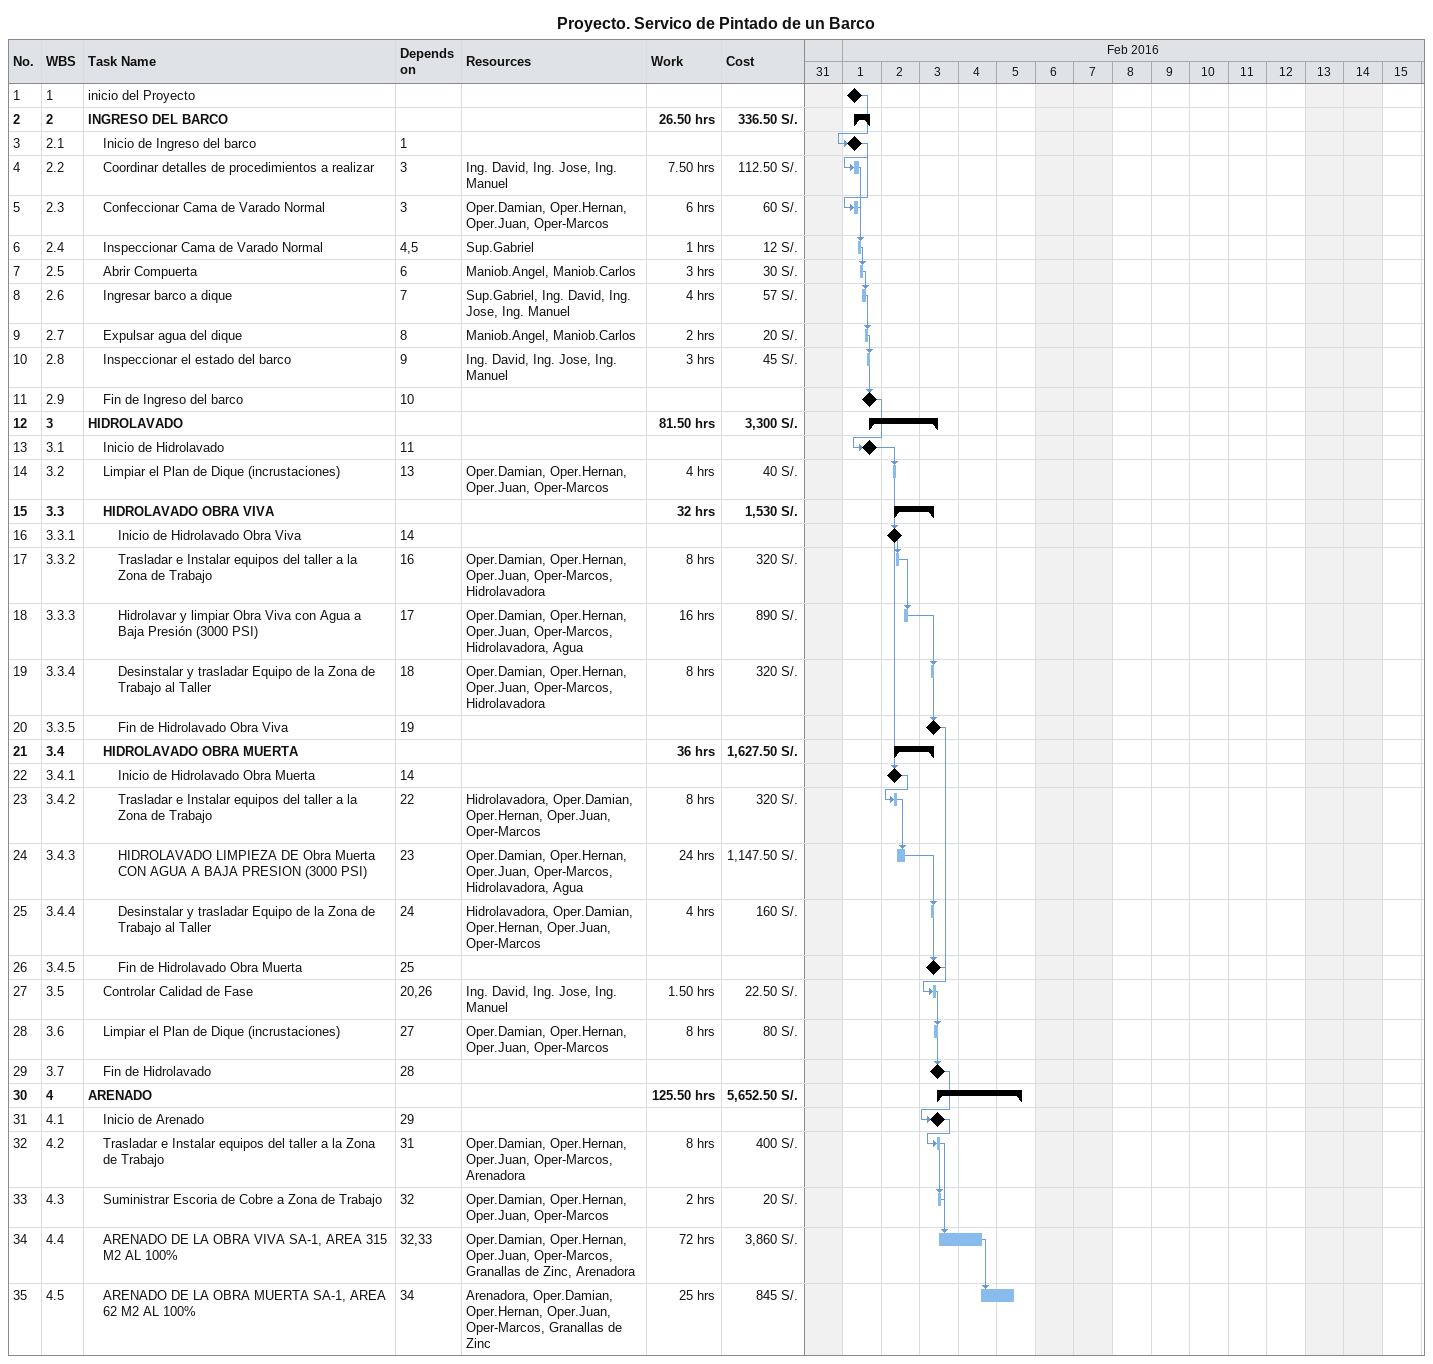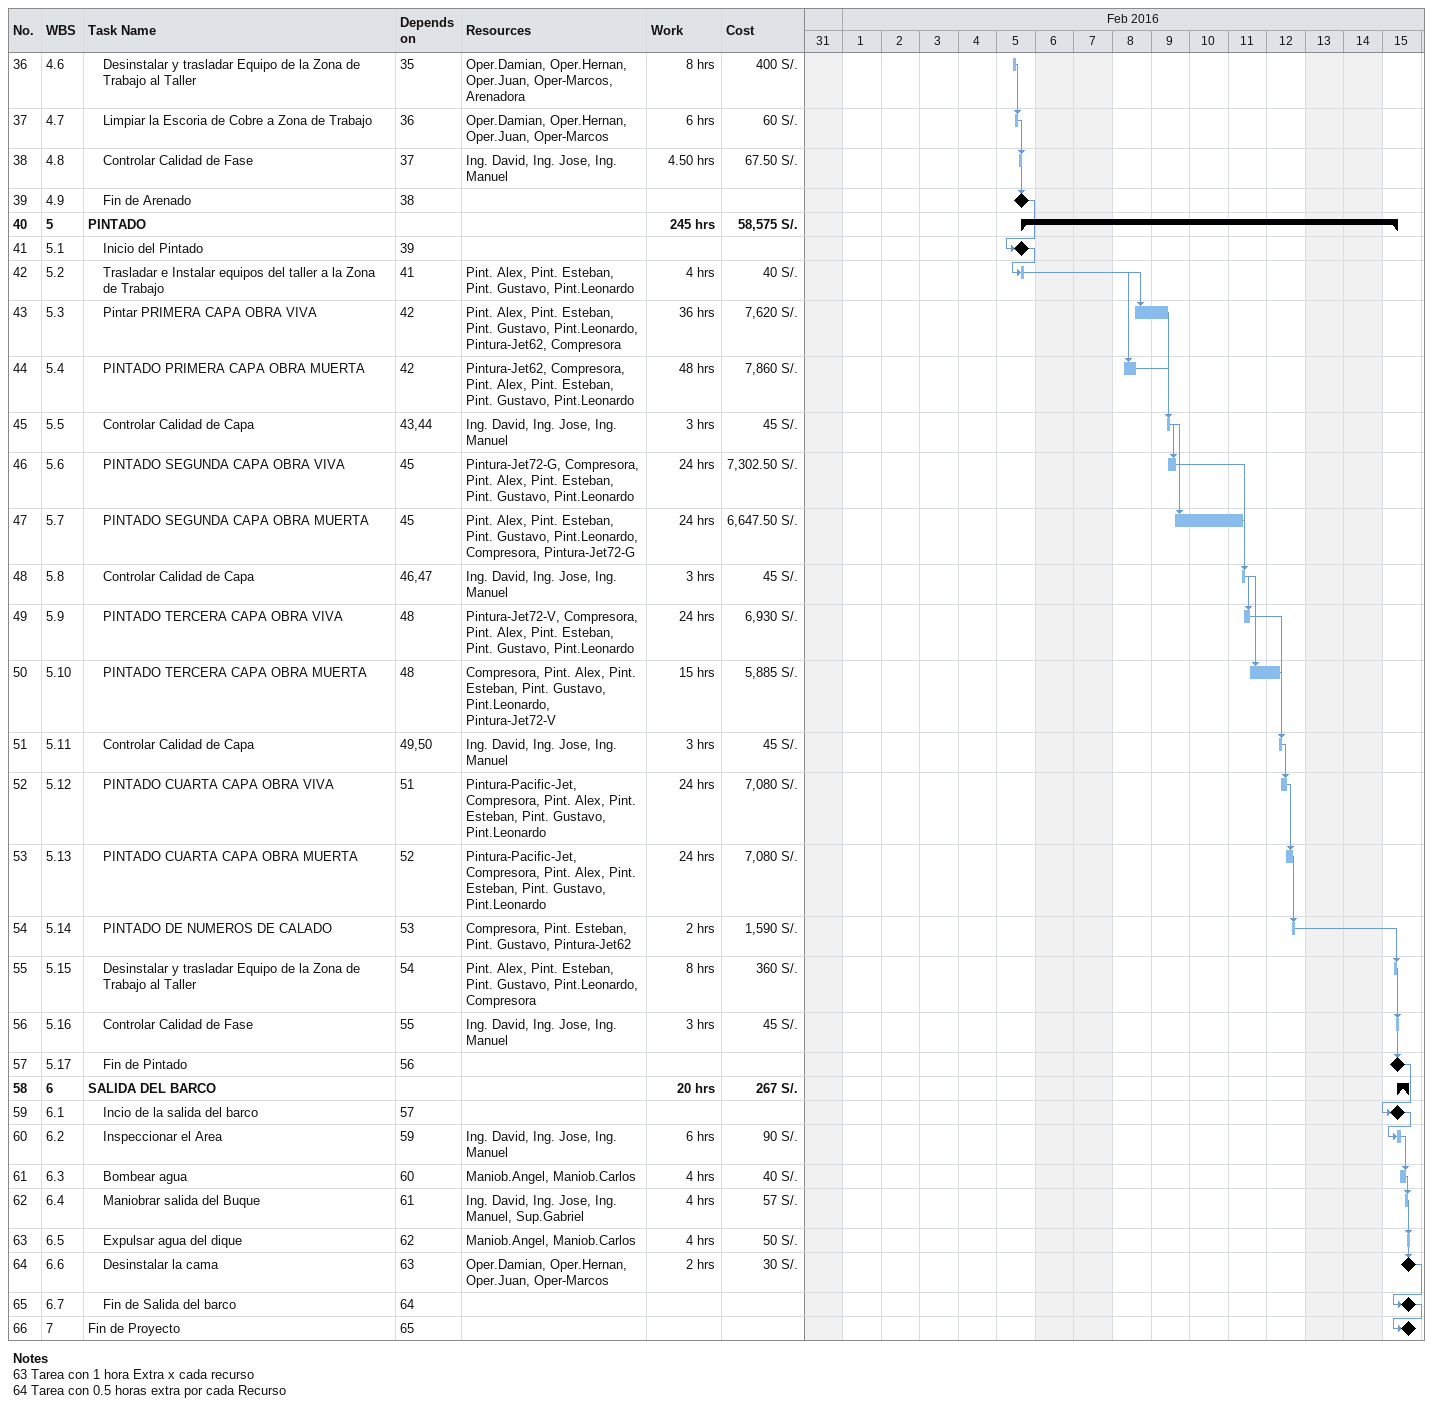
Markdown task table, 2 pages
Proyecto. Servico de Pintado de un Barco

| ID | WBS | Task | Start | Finish | Predecessors | Resources | Work (h) | Cost (S/.) |
|---|---|---|---|---|---|---|---|---|
| 1 | 1 | inicio del Proyecto (milestone) | 2016-02-01 | 2016-02-01 |  |  |  |  |
| 2 | 2 | **INGRESO DEL BARCO** | 2016-02-01 | 2016-02-01 |  |  | 26.50 | 336.50 |
| 3 | 2.1 | Inicio de Ingreso del barco (milestone) | 2016-02-01 | 2016-02-01 | 1 |  |  |  |
| 4 | 2.2 | Coordinar detalles de procedimientos a realizar | 2016-02-01 | 2016-02-01 | 3 | Ing. David, Ing. Jose, Ing. Manuel | 7.50 | 112.50 |
| 5 | 2.3 | Confeccionar Cama de Varado Normal | 2016-02-01 | 2016-02-01 | 3 | Oper.Damian, Oper.Hernan, Oper.Juan, Oper-Marcos | 6 | 60 |
| 6 | 2.4 | Inspeccionar Cama de Varado Normal | 2016-02-01 | 2016-02-01 | 4, 5 | Sup.Gabriel | 1 | 12 |
| 7 | 2.5 | Abrir Compuerta | 2016-02-01 | 2016-02-01 | 6 | Maniob.Angel, Maniob.Carlos | 3 | 30 |
| 8 | 2.6 | Ingresar barco a dique | 2016-02-01 | 2016-02-01 | 7 | Sup.Gabriel, Ing. David, Ing. Jose, Ing. Manuel | 4 | 57 |
| 9 | 2.7 | Expulsar agua del dique | 2016-02-01 | 2016-02-01 | 8 | Maniob.Angel, Maniob.Carlos | 2 | 20 |
| 10 | 2.8 | Inspeccionar el estado del barco | 2016-02-01 | 2016-02-01 | 9 | Ing. David, Ing. Jose, Ing. Manuel | 3 | 45 |
| 11 | 2.9 | Fin de Ingreso del barco (milestone) | 2016-02-01 | 2016-02-01 | 10 |  |  |  |
| 12 | 3 | **HIDROLAVADO** | 2016-02-01 | 2016-02-03 |  |  | 81.50 | 3300 |
| 13 | 3.1 | Inicio de Hidrolavado (milestone) | 2016-02-01 | 2016-02-01 | 11 |  |  |  |
| 14 | 3.2 | Limpiar el Plan de Dique (incrustaciones) | 2016-02-02 | 2016-02-02 | 13 | Oper.Damian, Oper.Hernan, Oper.Juan, Oper-Marcos | 4 | 40 |
| 15 | 3.3 | **HIDROLAVADO OBRA VIVA** | 2016-02-02 | 2016-02-03 |  |  | 32 | 1530 |
| 16 | 3.3.1 | Inicio de Hidrolavado Obra Viva (milestone) | 2016-02-02 | 2016-02-02 | 14 |  |  |  |
| 17 | 3.3.2 | Trasladar e Instalar equipos del taller a la Zona de Trabajo | 2016-02-02 | 2016-02-02 | 16 | Oper.Damian, Oper.Hernan, Oper.Juan, Oper-Marcos, Hidrolavadora | 8 | 320 |
| 18 | 3.3.3 | Hidrolavar y limpiar Obra Viva con Agua a Baja Presión (3000 PSI) | 2016-02-02 | 2016-02-02 | 17 | Oper.Damian, Oper.Hernan, Oper.Juan, Oper-Marcos, Hidrolavadora, Agua | 16 | 890 |
| 19 | 3.3.4 | Desinstalar y trasladar Equipo de la Zona de Trabajo al Taller | 2016-02-03 | 2016-02-03 | 18 | Oper.Damian, Oper.Hernan, Oper.Juan, Oper-Marcos, Hidrolavadora | 8 | 320 |
| 20 | 3.3.5 | Fin de Hidrolavado Obra Viva (milestone) | 2016-02-03 | 2016-02-03 | 19 |  |  |  |
| 21 | 3.4 | **HIDROLAVADO OBRA MUERTA** | 2016-02-02 | 2016-02-03 |  |  | 36 | 1627.50 |
| 22 | 3.4.1 | Inicio de Hidrolavado Obra Muerta (milestone) | 2016-02-02 | 2016-02-02 | 14 |  |  |  |
| 23 | 3.4.2 | Trasladar e Instalar equipos del taller a la Zona de Trabajo | 2016-02-02 | 2016-02-02 | 22 | Hidrolavadora, Oper.Damian, Oper.Hernan, Oper.Juan, Oper-Marcos | 8 | 320 |
| 24 | 3.4.3 | HIDROLAVADO LIMPIEZA DE Obra Muerta CON AGUA A BAJA PRESION (3000 PSI) | 2016-02-02 | 2016-02-02 | 23 | Oper.Damian, Oper.Hernan, Oper.Juan, Oper-Marcos, Hidrolavadora, Agua | 24 | 1147.50 |
| 25 | 3.4.4 | Desinstalar y trasladar Equipo de la Zona de Trabajo al Taller | 2016-02-03 | 2016-02-03 | 24 | Hidrolavadora, Oper.Damian, Oper.Hernan, Oper.Juan, Oper-Marcos | 4 | 160 |
| 26 | 3.4.5 | Fin de Hidrolavado Obra Muerta (milestone) | 2016-02-03 | 2016-02-03 | 25 |  |  |  |
| 27 | 3.5 | Controlar Calidad de Fase | 2016-02-03 | 2016-02-03 | 20, 26 | Ing. David, Ing. Jose, Ing. Manuel | 1.50 | 22.50 |
| 28 | 3.6 | Limpiar el Plan de Dique (incrustaciones) | 2016-02-03 | 2016-02-03 | 27 | Oper.Damian, Oper.Hernan, Oper.Juan, Oper-Marcos | 8 | 80 |
| 29 | 3.7 | Fin de Hidrolavado (milestone) | 2016-02-03 | 2016-02-03 | 28 |  |  |  |
| 30 | 4 | **ARENADO** | 2016-02-03 | 2016-02-05 |  |  | 125.50 | 5652.50 |
| 31 | 4.1 | Inicio de Arenado (milestone) | 2016-02-03 | 2016-02-03 | 29 |  |  |  |
| 32 | 4.2 | Trasladar e Instalar equipos del taller a la Zona de Trabajo | 2016-02-03 | 2016-02-03 | 31 | Oper.Damian, Oper.Hernan, Oper.Juan, Oper-Marcos, Arenadora | 8 | 400 |
| 33 | 4.3 | Suministrar Escoria de Cobre a Zona de Trabajo | 2016-02-03 | 2016-02-03 | 32 | Oper.Damian, Oper.Hernan, Oper.Juan, Oper-Marcos | 2 | 20 |
| 34 | 4.4 | ARENADO DE LA OBRA VIVA SA-1, AREA 315 M2 AL 100% | 2016-02-03 | 2016-02-04 | 32, 33 | Oper.Damian, Oper.Hernan, Oper.Juan, Oper-Marcos, Granallas de Zinc, Arenadora | 72 | 3860 |
| 35 | 4.5 | ARENADO DE LA OBRA MUERTA SA-1, AREA 62 M2 AL 100% | 2016-02-04 | 2016-02-05 | 34 | Arenadora, Oper.Damian, Oper.Hernan, Oper.Juan, Oper-Marcos, Granallas de Zinc | 25 | 845 |
| 36 | 4.6 | Desinstalar y trasladar Equipo de la Zona de Trabajo al Taller | 2016-02-05 | 2016-02-05 | 35 | Oper.Damian, Oper.Hernan, Oper.Juan, Oper-Marcos, Arenadora | 8 | 400 |
| 37 | 4.7 | Limpiar la Escoria de Cobre a Zona de Trabajo | 2016-02-05 | 2016-02-05 | 36 | Oper.Damian, Oper.Hernan, Oper.Juan, Oper-Marcos | 6 | 60 |
| 38 | 4.8 | Controlar Calidad de Fase | 2016-02-05 | 2016-02-05 | 37 | Ing. David, Ing. Jose, Ing. Manuel | 4.50 | 67.50 |
| 39 | 4.9 | Fin de Arenado (milestone) | 2016-02-05 | 2016-02-05 | 38 |  |  |  |
| 40 | 5 | **PINTADO** | 2016-02-05 | 2016-02-15 |  |  | 245 | 58575 |
| 41 | 5.1 | Inicio del Pintado (milestone) | 2016-02-05 | 2016-02-05 | 39 |  |  |  |
| 42 | 5.2 | Trasladar e Instalar equipos del taller a la Zona de Trabajo | 2016-02-05 | 2016-02-05 | 41 | Pint. Alex, Pint. Esteban, Pint. Gustavo, Pint.Leonardo | 4 | 40 |
| 43 | 5.3 | Pintar PRIMERA CAPA OBRA VIVA | 2016-02-08 | 2016-02-09 | 42 | Pint. Alex, Pint. Esteban, Pint. Gustavo, Pint.Leonardo, Pintura-Jet62, Compresora | 36 | 7620 |
| 44 | 5.4 | PINTADO PRIMERA CAPA OBRA MUERTA | 2016-02-08 | 2016-02-08 | 42 | Pintura-Jet62, Compresora, Pint. Alex, Pint. Esteban, Pint. Gustavo, Pint.Leonardo | 48 | 7860 |
| 45 | 5.5 | Controlar Calidad de Capa | 2016-02-09 | 2016-02-09 | 43, 44 | Ing. David, Ing. Jose, Ing. Manuel | 3 | 45 |
| 46 | 5.6 | PINTADO SEGUNDA CAPA OBRA VIVA | 2016-02-09 | 2016-02-09 | 45 | Pintura-Jet72-G, Compresora, Pint. Alex, Pint. Esteban, Pint. Gustavo, Pint.Leonardo | 24 | 7302.50 |
| 47 | 5.7 | PINTADO SEGUNDA CAPA OBRA MUERTA | 2016-02-09 | 2016-02-11 | 45 | Pint. Alex, Pint. Esteban, Pint. Gustavo, Pint.Leonardo, Compresora, Pintura-Jet72-G | 24 | 6647.50 |
| 48 | 5.8 | Controlar Calidad de Capa | 2016-02-11 | 2016-02-11 | 46, 47 | Ing. David, Ing. Jose, Ing. Manuel | 3 | 45 |
| 49 | 5.9 | PINTADO TERCERA CAPA OBRA VIVA | 2016-02-11 | 2016-02-11 | 48 | Pintura-Jet72-V, Compresora, Pint. Alex, Pint. Esteban, Pint. Gustavo, Pint.Leonardo | 24 | 6930 |
| 50 | 5.10 | PINTADO TERCERA CAPA OBRA MUERTA | 2016-02-11 | 2016-02-12 | 48 | Compresora, Pint. Alex, Pint. Esteban, Pint. Gustavo, Pint.Leonardo, Pintura-Jet72-V | 15 | 5885 |
| 51 | 5.11 | Controlar Calidad de Capa | 2016-02-12 | 2016-02-12 | 49, 50 | Ing. David, Ing. Jose, Ing. Manuel | 3 | 45 |
| 52 | 5.12 | PINTADO CUARTA CAPA OBRA VIVA | 2016-02-12 | 2016-02-12 | 51 | Pintura-Pacific-Jet, Compresora, Pint. Alex, Pint. Esteban, Pint. Gustavo, Pint.Leonardo | 24 | 7080 |
| 53 | 5.13 | PINTADO CUARTA CAPA OBRA MUERTA | 2016-02-12 | 2016-02-12 | 52 | Pintura-Pacific-Jet, Compresora, Pint. Alex, Pint. Esteban, Pint. Gustavo, Pint.Leonardo | 24 | 7080 |
| 54 | 5.14 | PINTADO DE NUMEROS DE CALADO | 2016-02-12 | 2016-02-12 | 53 | Compresora, Pint. Esteban, Pint. Gustavo, Pintura-Jet62 | 2 | 1590 |
| 55 | 5.15 | Desinstalar y trasladar Equipo de la Zona de Trabajo al Taller | 2016-02-15 | 2016-02-15 | 54 | Pint. Alex, Pint. Esteban, Pint. Gustavo, Pint.Leonardo, Compresora | 8 | 360 |
| 56 | 5.16 | Controlar Calidad de Fase | 2016-02-15 | 2016-02-15 | 55 | Ing. David, Ing. Jose, Ing. Manuel | 3 | 45 |
| 57 | 5.17 | Fin de Pintado (milestone) | 2016-02-15 | 2016-02-15 | 56 |  |  |  |
| 58 | 6 | **SALIDA DEL BARCO** | 2016-02-15 | 2016-02-15 |  |  | 20 | 267 |
| 59 | 6.1 | Incio de la salida del barco (milestone) | 2016-02-15 | 2016-02-15 | 57 |  |  |  |
| 60 | 6.2 | Inspeccionar el Area | 2016-02-15 | 2016-02-15 | 59 | Ing. David, Ing. Jose, Ing. Manuel | 6 | 90 |
| 61 | 6.3 | Bombear agua | 2016-02-15 | 2016-02-15 | 60 | Maniob.Angel, Maniob.Carlos | 4 | 40 |
| 62 | 6.4 | Maniobrar salida del Buque | 2016-02-15 | 2016-02-15 | 61 | Ing. David, Ing. Jose, Ing. Manuel, Sup.Gabriel | 4 | 57 |
| 63 | 6.5 | Expulsar agua del dique | 2016-02-15 | 2016-02-15 | 62 | Maniob.Angel, Maniob.Carlos | 4 | 50 |
| 64 | 6.6 | Desinstalar la cama (milestone) | 2016-02-15 | 2016-02-15 | 63 | Oper.Damian, Oper.Hernan, Oper.Juan, Oper-Marcos | 2 | 30 |
| 65 | 6.7 | Fin de Salida del barco (milestone) | 2016-02-15 | 2016-02-15 | 64 |  |  |  |
| 66 | 7 | Fin de Proyecto (milestone) | 2016-02-15 | 2016-02-15 | 65 |  |  |  |

Notes
- 63: Tarea con 1 hora Extra x cada recurso
- 64: Tarea con 0.5 horas extra por cada Recurso
